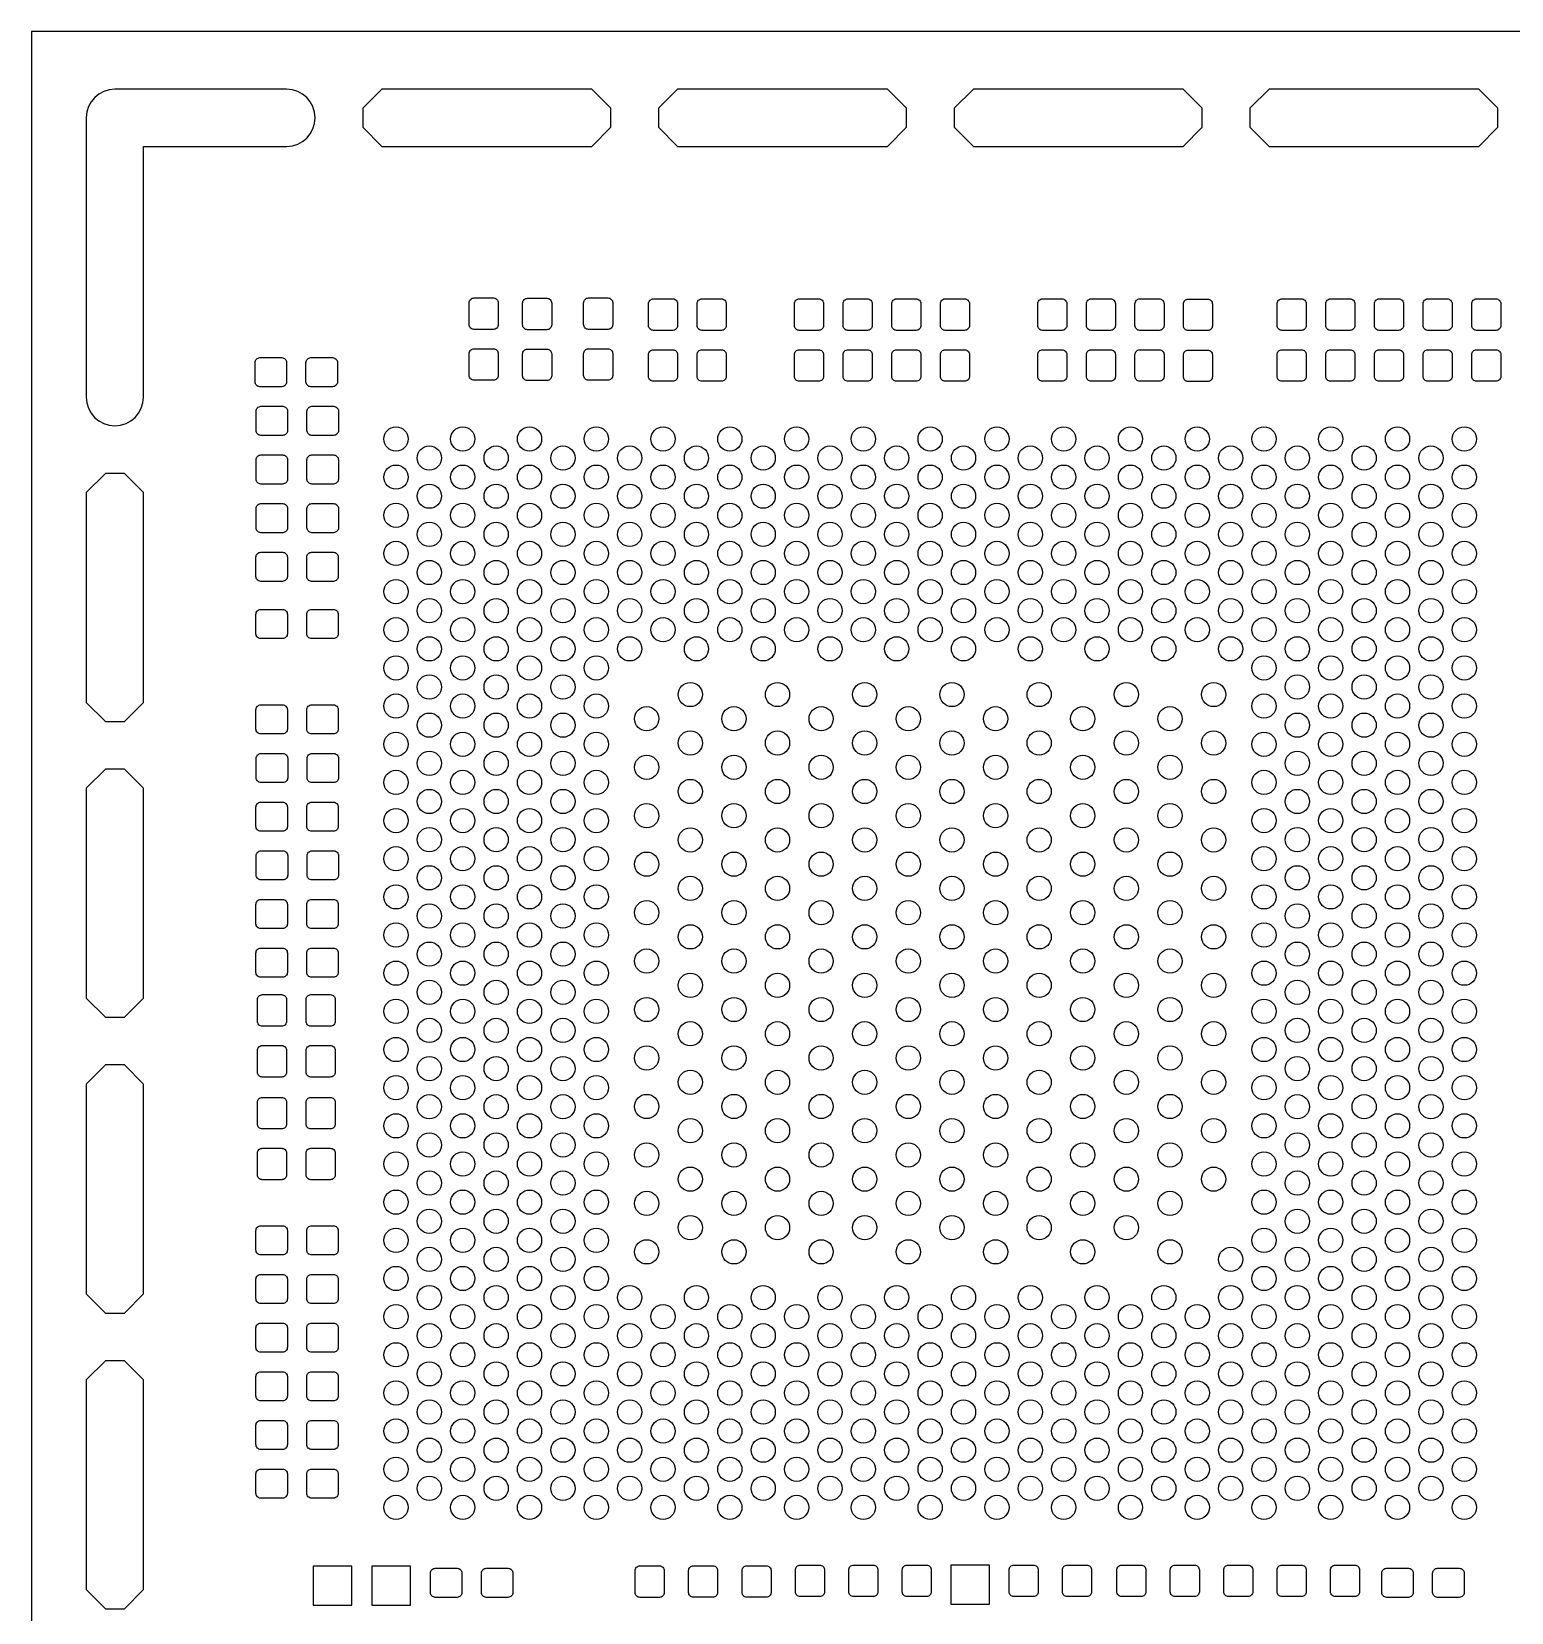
# Model space of a CAD drawing. Header units: inches. Extents: x -1.7 to 23.5, y -4.8 to 30.7.
# Drawn here: x -1.47 to 14.04, y 14.1 to 30.67 of the extents above; entities that cross this region are included whole.
import ezdxf

# ---------------------------------------------------------------- set-up
doc = ezdxf.new("R2010")
doc.units = ezdxf.units.IN
doc.header["$MEASUREMENT"] = 0
doc.layers.add('BG_OUTLINE', color=7, linetype='CONTINUOUS')
doc.layers.add('PIN_BOTTOM', color=7, linetype='CONTINUOUS')

msp = doc.modelspace()

# ---------------------------------------------------------------- linework, layer by layer
at = {"layer": 'BG_OUTLINE'}
msp.add_lwpolyline([(-1.47, 30.67), (-1.47, -4.83), (23.5318, -4.83), (23.53, 30.67)], close=True, dxfattribs=at)
at = {"layer": 'PIN_BOTTOM'}
for points in [[(-0.897, 26.838, 1), (-0.297, 26.838), (-0.297, 29.4667), (1.203, 29.4667, 1), (1.203, 30.0667), (-0.597, 30.0667, 0.413432), (-0.897, 29.7675)], [(3.4224, 27.8277), (3.4224, 27.5991, -0.414214), (3.3716, 27.5483), (3.1684, 27.5483, -0.414214), (3.1176, 27.5991), (3.1176, 27.8277, -0.414214), (3.1684, 27.8785), (3.3716, 27.8785, -0.414214)], [(3.6776, 27.5957), (3.6776, 27.8243, -0.414214), (3.7284, 27.8751), (3.9316, 27.8751, -0.414214), (3.9824, 27.8243), (3.9824, 27.5957, -0.414214), (3.9316, 27.5449), (3.7284, 27.5449, -0.414214)], [(4.6224, 27.8277), (4.6224, 27.5991, -0.414214), (4.5716, 27.5483), (4.3684, 27.5483, -0.414214), (4.3176, 27.5991), (4.3176, 27.8277, -0.414214), (4.3684, 27.8785), (4.5716, 27.8785, -0.414214)], [(5.3024, 27.8177), (5.3024, 27.5891, -0.414214), (5.2516, 27.5383), (5.0484, 27.5383, -0.414214), (4.9976, 27.5891), (4.9976, 27.8177, -0.414214), (5.0484, 27.8685), (5.2516, 27.8685, -0.414214)], [(5.8124, 27.8177), (5.8124, 27.5891, -0.414214), (5.7616, 27.5383), (5.5584, 27.5383, -0.414214), (5.5076, 27.5891), (5.5076, 27.8177, -0.414214), (5.5584, 27.8685), (5.7616, 27.8685, -0.414214)], [(6.8324, 27.8177), (6.8324, 27.5891, -0.414214), (6.7816, 27.5383), (6.5784, 27.5383, -0.414214), (6.5276, 27.5891), (6.5276, 27.8177, -0.414214), (6.5784, 27.8685), (6.7816, 27.8685, -0.414214)], [(7.3424, 27.8177), (7.3424, 27.5891, -0.414214), (7.2916, 27.5383), (7.0884, 27.5383, -0.414214), (7.0376, 27.5891), (7.0376, 27.8177, -0.414214), (7.0884, 27.8685), (7.2916, 27.8685, -0.414214)], [(7.8524, 27.8177), (7.8524, 27.5891, -0.414214), (7.8016, 27.5383), (7.5984, 27.5383, -0.414214), (7.5476, 27.5891), (7.5476, 27.8177, -0.414214), (7.5984, 27.8685), (7.8016, 27.8685, -0.414214)], [(8.3624, 27.8177), (8.3624, 27.5891, -0.414214), (8.3116, 27.5383), (8.1084, 27.5383, -0.414214), (8.0576, 27.5891), (8.0576, 27.8177, -0.414214), (8.1084, 27.8685), (8.3116, 27.8685, -0.414214)], [(9.3824, 27.8177), (9.3824, 27.5891, -0.414214), (9.3316, 27.5383), (9.1284, 27.5383, -0.414214), (9.0776, 27.5891), (9.0776, 27.8177, -0.414214), (9.1284, 27.8685), (9.3316, 27.8685, -0.414214)], [(9.8924, 27.8177), (9.8924, 27.5891, -0.414214), (9.8416, 27.5383), (9.6384, 27.5383, -0.414214), (9.5876, 27.5891), (9.5876, 27.8177, -0.414214), (9.6384, 27.8685), (9.8416, 27.8685, -0.414214)], [(10.4024, 27.8177), (10.4024, 27.5891, -0.414214), (10.3516, 27.5383), (10.1484, 27.5383, -0.414214), (10.0976, 27.5891), (10.0976, 27.8177, -0.414214), (10.1484, 27.8685), (10.3516, 27.8685, -0.414214)], [(10.9094, 27.8147), (10.9094, 27.5861, -0.414214), (10.8586, 27.5353), (10.6554, 27.5353, -0.414214), (10.6046, 27.5861), (10.6046, 27.8147, -0.414214), (10.6554, 27.8655), (10.8586, 27.8655, -0.414214)], [(11.8924, 27.8177), (11.8924, 27.5891, -0.414214), (11.8416, 27.5383), (11.6384, 27.5383, -0.414214), (11.5876, 27.5891), (11.5876, 27.8177, -0.414214), (11.6384, 27.8685), (11.8416, 27.8685, -0.414214)], [(12.4024, 27.8177), (12.4024, 27.5891, -0.414214), (12.3516, 27.5383), (12.1484, 27.5383, -0.414214), (12.0976, 27.5891), (12.0976, 27.8177, -0.414214), (12.1484, 27.8685), (12.3516, 27.8685, -0.414214)], [(12.9124, 27.8177), (12.9124, 27.5891, -0.414214), (12.8616, 27.5383), (12.6584, 27.5383, -0.414214), (12.6076, 27.5891), (12.6076, 27.8177, -0.414214), (12.6584, 27.8685), (12.8616, 27.8685, -0.414214)], [(13.4224, 27.8177), (13.4224, 27.5891, -0.414214), (13.3716, 27.5383), (13.1684, 27.5383, -0.414214), (13.1176, 27.5891), (13.1176, 27.8177, -0.414214), (13.1684, 27.8685), (13.3716, 27.8685, -0.414214)], [(13.9324, 27.8177), (13.9324, 27.5891, -0.414214), (13.8816, 27.5383), (13.6784, 27.5383, -0.414214), (13.6276, 27.5891), (13.6276, 27.8177, -0.414214), (13.6784, 27.8685), (13.8816, 27.8685, -0.414214)], [(3.4224, 27.2943), (3.4224, 27.0657, -0.414214), (3.3716, 27.0149), (3.1684, 27.0149, -0.414214), (3.1176, 27.0657), (3.1176, 27.2943, -0.414214), (3.1684, 27.3451), (3.3716, 27.3451, -0.414214)], [(3.6776, 27.0623), (3.6776, 27.2909, -0.414214), (3.7284, 27.3417), (3.9316, 27.3417, -0.414214), (3.9824, 27.2909), (3.9824, 27.0623, -0.414214), (3.9316, 27.0115), (3.7284, 27.0115, -0.414214)], [(4.6224, 27.2943), (4.6224, 27.0657, -0.414214), (4.5716, 27.0149), (4.3684, 27.0149, -0.414214), (4.3176, 27.0657), (4.3176, 27.2943, -0.414214), (4.3684, 27.3451), (4.5716, 27.3451, -0.414214)], [(0.9237, 27.2524), (1.1523, 27.2524, -0.414214), (1.2031, 27.2016), (1.2031, 26.9984, -0.414214), (1.1523, 26.9476), (0.9237, 26.9476, -0.414214), (0.8729, 26.9984), (0.8729, 27.2016, -0.414214)], [(1.4571, 27.2524), (1.6857, 27.2524, -0.414214), (1.7365, 27.2016), (1.7365, 26.9984, -0.414214), (1.6857, 26.9476), (1.4571, 26.9476, -0.414214), (1.4063, 26.9984), (1.4063, 27.2016, -0.414214)], [(5.3024, 27.2843), (5.3024, 27.0557, -0.414214), (5.2516, 27.0049), (5.0484, 27.0049, -0.414214), (4.9976, 27.0557), (4.9976, 27.2843, -0.414214), (5.0484, 27.3351), (5.2516, 27.3351, -0.414214)], [(5.8124, 27.2843), (5.8124, 27.0557, -0.414214), (5.7616, 27.0049), (5.5584, 27.0049, -0.414214), (5.5076, 27.0557), (5.5076, 27.2843, -0.414214), (5.5584, 27.3351), (5.7616, 27.3351, -0.414214)], [(6.8324, 27.2843), (6.8324, 27.0557, -0.414214), (6.7816, 27.0049), (6.5784, 27.0049, -0.414214), (6.5276, 27.0557), (6.5276, 27.2843, -0.414214), (6.5784, 27.3351), (6.7816, 27.3351, -0.414214)], [(7.3424, 27.2843), (7.3424, 27.0557, -0.414214), (7.2916, 27.0049), (7.0884, 27.0049, -0.414214), (7.0376, 27.0557), (7.0376, 27.2843, -0.414214), (7.0884, 27.3351), (7.2916, 27.3351, -0.414214)], [(7.8524, 27.2843), (7.8524, 27.0557, -0.414214), (7.8016, 27.0049), (7.5984, 27.0049, -0.414214), (7.5476, 27.0557), (7.5476, 27.2843, -0.414214), (7.5984, 27.3351), (7.8016, 27.3351, -0.414214)], [(8.3624, 27.2843), (8.3624, 27.0557, -0.414214), (8.3116, 27.0049), (8.1084, 27.0049, -0.414214), (8.0576, 27.0557), (8.0576, 27.2843, -0.414214), (8.1084, 27.3351), (8.3116, 27.3351, -0.414214)], [(9.3824, 27.2843), (9.3824, 27.0557, -0.414214), (9.3316, 27.0049), (9.1284, 27.0049, -0.414214), (9.0776, 27.0557), (9.0776, 27.2843, -0.414214), (9.1284, 27.3351), (9.3316, 27.3351, -0.414214)], [(9.8924, 27.2843), (9.8924, 27.0557, -0.414214), (9.8416, 27.0049), (9.6384, 27.0049, -0.414214), (9.5876, 27.0557), (9.5876, 27.2843, -0.414214), (9.6384, 27.3351), (9.8416, 27.3351, -0.414214)], [(10.4024, 27.2843), (10.4024, 27.0557, -0.414214), (10.3516, 27.0049), (10.1484, 27.0049, -0.414214), (10.0976, 27.0557), (10.0976, 27.2843, -0.414214), (10.1484, 27.3351), (10.3516, 27.3351, -0.414214)], [(10.9094, 27.2813), (10.9094, 27.0527, -0.414214), (10.8586, 27.0019), (10.6554, 27.0019, -0.414214), (10.6046, 27.0527), (10.6046, 27.2813, -0.414214), (10.6554, 27.3321), (10.8586, 27.3321, -0.414214)], [(11.8924, 27.2843), (11.8924, 27.0557, -0.414214), (11.8416, 27.0049), (11.6384, 27.0049, -0.414214), (11.5876, 27.0557), (11.5876, 27.2843, -0.414214), (11.6384, 27.3351), (11.8416, 27.3351, -0.414214)], [(12.4024, 27.2843), (12.4024, 27.0557, -0.414214), (12.3516, 27.0049), (12.1484, 27.0049, -0.414214), (12.0976, 27.0557), (12.0976, 27.2843, -0.414214), (12.1484, 27.3351), (12.3516, 27.3351, -0.414214)], [(12.9124, 27.2843), (12.9124, 27.0557, -0.414214), (12.8616, 27.0049), (12.6584, 27.0049, -0.414214), (12.6076, 27.0557), (12.6076, 27.2843, -0.414214), (12.6584, 27.3351), (12.8616, 27.3351, -0.414214)], [(13.4224, 27.2843), (13.4224, 27.0557, -0.414214), (13.3716, 27.0049), (13.1684, 27.0049, -0.414214), (13.1176, 27.0557), (13.1176, 27.2843, -0.414214), (13.1684, 27.3351), (13.3716, 27.3351, -0.414214)], [(13.9324, 27.2843), (13.9324, 27.0557, -0.414214), (13.8816, 27.0049), (13.6784, 27.0049, -0.414214), (13.6276, 27.0557), (13.6276, 27.2843, -0.414214), (13.6784, 27.3351), (13.8816, 27.3351, -0.414214)], [(0.9343, 26.7424), (1.1629, 26.7424, -0.414214), (1.2137, 26.6916), (1.2137, 26.4884, -0.414214), (1.1629, 26.4376), (0.9343, 26.4376, -0.414214), (0.8835, 26.4884), (0.8835, 26.6916, -0.414214)], [(1.4677, 26.7424), (1.6963, 26.7424, -0.414214), (1.7471, 26.6916), (1.7471, 26.4884, -0.414214), (1.6963, 26.4376), (1.4677, 26.4376, -0.414214), (1.4169, 26.4884), (1.4169, 26.6916, -0.414214)], [(0.9337, 26.2324), (1.1623, 26.2324, -0.414214), (1.2131, 26.1816), (1.2131, 25.9784, -0.414214), (1.1623, 25.9276), (0.9337, 25.9276, -0.414214), (0.8829, 25.9784), (0.8829, 26.1816, -0.414214)], [(1.4671, 26.2324), (1.6957, 26.2324, -0.414214), (1.7465, 26.1816), (1.7465, 25.9784, -0.414214), (1.6957, 25.9276), (1.4671, 25.9276, -0.414214), (1.4163, 25.9784), (1.4163, 26.1816, -0.414214)], [(0.9343, 25.7224), (1.1629, 25.7224, -0.414214), (1.2137, 25.6716), (1.2137, 25.4684, -0.414214), (1.1629, 25.4176), (0.9343, 25.4176, -0.414214), (0.8835, 25.4684), (0.8835, 25.6716, -0.414214)], [(1.4677, 25.7224), (1.6963, 25.7224, -0.414214), (1.7471, 25.6716), (1.7471, 25.4684, -0.414214), (1.6963, 25.4176), (1.4677, 25.4176, -0.414214), (1.4169, 25.4684), (1.4169, 25.6716, -0.414214)], [(0.9323, 25.2124), (1.1609, 25.2124, -0.414214), (1.2117, 25.1616), (1.2117, 24.9584, -0.414214), (1.1609, 24.9076), (0.9323, 24.9076, -0.414214), (0.8815, 24.9584), (0.8815, 25.1616, -0.414214)], [(1.4657, 25.2124), (1.6943, 25.2124, -0.414214), (1.7451, 25.1616), (1.7451, 24.9584, -0.414214), (1.6943, 24.9076), (1.4657, 24.9076, -0.414214), (1.4149, 24.9584), (1.4149, 25.1616, -0.414214)], [(0.9323, 24.6124), (1.1609, 24.6124, -0.414214), (1.2117, 24.5616), (1.2117, 24.3584, -0.414214), (1.1609, 24.3076), (0.9323, 24.3076, -0.414214), (0.8815, 24.3584), (0.8815, 24.5616, -0.414214)], [(1.4657, 24.6124), (1.6943, 24.6124, -0.414214), (1.7451, 24.5616), (1.7451, 24.3584, -0.414214), (1.6943, 24.3076), (1.4657, 24.3076, -0.414214), (1.4149, 24.3584), (1.4149, 24.5616, -0.414214)], [(0.9323, 23.6124), (1.1609, 23.6124, -0.414214), (1.2117, 23.5616), (1.2117, 23.3584, -0.414214), (1.1609, 23.3076), (0.9323, 23.3076, -0.414214), (0.8815, 23.3584), (0.8815, 23.5616, -0.414214)], [(1.4657, 23.6124), (1.6943, 23.6124, -0.414214), (1.7451, 23.5616), (1.7451, 23.3584, -0.414214), (1.6943, 23.3076), (1.4657, 23.3076, -0.414214), (1.4149, 23.3584), (1.4149, 23.5616, -0.414214)], [(1.1643, 22.7976), (0.9357, 22.7976, -0.414214), (0.8849, 22.8484), (0.8849, 23.0516, -0.414214), (0.9357, 23.1024), (1.1643, 23.1024, -0.414214), (1.2151, 23.0516), (1.2151, 22.8484, -0.414214)], [(1.6977, 22.7976), (1.4691, 22.7976, -0.414214), (1.4183, 22.8484), (1.4183, 23.0516, -0.414214), (1.4691, 23.1024), (1.6977, 23.1024, -0.414214), (1.7485, 23.0516), (1.7485, 22.8484, -0.414214)], [(0.9323, 22.5924), (1.1609, 22.5924, -0.414214), (1.2117, 22.5416), (1.2117, 22.3384, -0.414214), (1.1609, 22.2876), (0.9323, 22.2876, -0.414214), (0.8815, 22.3384), (0.8815, 22.5416, -0.414214)], [(1.4657, 22.5924), (1.6943, 22.5924, -0.414214), (1.7451, 22.5416), (1.7451, 22.3384, -0.414214), (1.6943, 22.2876), (1.4657, 22.2876, -0.414214), (1.4149, 22.3384), (1.4149, 22.5416, -0.414214)], [(1.1643, 21.7776), (0.9357, 21.7776, -0.414214), (0.8849, 21.8284), (0.8849, 22.0316, -0.414214), (0.9357, 22.0824), (1.1643, 22.0824, -0.414214), (1.2151, 22.0316), (1.2151, 21.8284, -0.414214)], [(1.6977, 21.7776), (1.4691, 21.7776, -0.414214), (1.4183, 21.8284), (1.4183, 22.0316, -0.414214), (1.4691, 22.0824), (1.6977, 22.0824, -0.414214), (1.7485, 22.0316), (1.7485, 21.8284, -0.414214)], [(0.9323, 21.5724), (1.1609, 21.5724, -0.414214), (1.2117, 21.5216), (1.2117, 21.3184, -0.414214), (1.1609, 21.2676), (0.9323, 21.2676, -0.414214), (0.8815, 21.3184), (0.8815, 21.5216, -0.414214)], [(1.4657, 21.5724), (1.6943, 21.5724, -0.414214), (1.7451, 21.5216), (1.7451, 21.3184, -0.414214), (1.6943, 21.2676), (1.4657, 21.2676, -0.414214), (1.4149, 21.3184), (1.4149, 21.5216, -0.414214)], [(0.9323, 21.0624), (1.1609, 21.0624, -0.414214), (1.2117, 21.0116), (1.2117, 20.8084, -0.414214), (1.1609, 20.7576), (0.9323, 20.7576, -0.414214), (0.8815, 20.8084), (0.8815, 21.0116, -0.414214)], [(1.4657, 21.0624), (1.6943, 21.0624, -0.414214), (1.7451, 21.0116), (1.7451, 20.8084, -0.414214), (1.6943, 20.7576), (1.4657, 20.7576, -0.414214), (1.4149, 20.8084), (1.4149, 21.0116, -0.414214)], [(1.2024, 20.5243), (1.2024, 20.2957, -0.414214), (1.1516, 20.2449), (0.9484, 20.2449, -0.414214), (0.8976, 20.2957), (0.8976, 20.5243, -0.414214), (0.9484, 20.5751), (1.1516, 20.5751, -0.414214)], [(1.4076, 20.2957), (1.4076, 20.5243, -0.414214), (1.4584, 20.5751), (1.6616, 20.5751, -0.414214), (1.7124, 20.5243), (1.7124, 20.2957, -0.414214), (1.6616, 20.2449), (1.4584, 20.2449, -0.414214)], [(1.2024, 19.9909), (1.2024, 19.7623, -0.414214), (1.1516, 19.7115), (0.9484, 19.7115, -0.414214), (0.8976, 19.7623), (0.8976, 19.9909, -0.414214), (0.9484, 20.0417), (1.1516, 20.0417, -0.414214)], [(1.4076, 19.7623), (1.4076, 19.9909, -0.414214), (1.4584, 20.0417), (1.6616, 20.0417, -0.414214), (1.7124, 19.9909), (1.7124, 19.7623, -0.414214), (1.6616, 19.7115), (1.4584, 19.7115, -0.414214)], [(1.2024, 19.4477), (1.2024, 19.2191, -0.414214), (1.1516, 19.1683), (0.9484, 19.1683, -0.414214), (0.8976, 19.2191), (0.8976, 19.4477, -0.414214), (0.9484, 19.4985), (1.1516, 19.4985, -0.414214)], [(1.7124, 19.4477), (1.7124, 19.2191, -0.414214), (1.6616, 19.1683), (1.4584, 19.1683, -0.414214), (1.4076, 19.2191), (1.4076, 19.4477, -0.414214), (1.4584, 19.4985), (1.6616, 19.4985, -0.414214)], [(1.2024, 18.9143), (1.2024, 18.6857, -0.414214), (1.1516, 18.6349), (0.9484, 18.6349, -0.414214), (0.8976, 18.6857), (0.8976, 18.9143, -0.414214), (0.9484, 18.9651), (1.1516, 18.9651, -0.414214)], [(1.7124, 18.9143), (1.7124, 18.6857, -0.414214), (1.6616, 18.6349), (1.4584, 18.6349, -0.414214), (1.4076, 18.6857), (1.4076, 18.9143, -0.414214), (1.4584, 18.9651), (1.6616, 18.9651, -0.414214)], [(0.9323, 18.1524), (1.1609, 18.1524, -0.414214), (1.2117, 18.1016), (1.2117, 17.8984, -0.414214), (1.1609, 17.8476), (0.9323, 17.8476, -0.414214), (0.8815, 17.8984), (0.8815, 18.1016, -0.414214)], [(1.4657, 18.1524), (1.6943, 18.1524, -0.414214), (1.7451, 18.1016), (1.7451, 17.8984, -0.414214), (1.6943, 17.8476), (1.4657, 17.8476, -0.414214), (1.4149, 17.8984), (1.4149, 18.1016, -0.414214)], [(0.9323, 17.6424), (1.1609, 17.6424, -0.414214), (1.2117, 17.5916), (1.2117, 17.3884, -0.414214), (1.1609, 17.3376), (0.9323, 17.3376, -0.414214), (0.8815, 17.3884), (0.8815, 17.5916, -0.414214)], [(1.4657, 17.6424), (1.6943, 17.6424, -0.414214), (1.7451, 17.5916), (1.7451, 17.3884, -0.414214), (1.6943, 17.3376), (1.4657, 17.3376, -0.414214), (1.4149, 17.3884), (1.4149, 17.5916, -0.414214)], [(0.9323, 17.1324), (1.1609, 17.1324, -0.414214), (1.2117, 17.0816), (1.2117, 16.8784, -0.414214), (1.1609, 16.8276), (0.9323, 16.8276, -0.414214), (0.8815, 16.8784), (0.8815, 17.0816, -0.414214)], [(1.4657, 17.1324), (1.6943, 17.1324, -0.414214), (1.7451, 17.0816), (1.7451, 16.8784, -0.414214), (1.6943, 16.8276), (1.4657, 16.8276, -0.414214), (1.4149, 16.8784), (1.4149, 17.0816, -0.414214)], [(0.9323, 16.6224), (1.1609, 16.6224, -0.414214), (1.2117, 16.5716), (1.2117, 16.3684, -0.414214), (1.1609, 16.3176), (0.9323, 16.3176, -0.414214), (0.8815, 16.3684), (0.8815, 16.5716, -0.414214)], [(1.4657, 16.6224), (1.6943, 16.6224, -0.414214), (1.7451, 16.5716), (1.7451, 16.3684, -0.414214), (1.6943, 16.3176), (1.4657, 16.3176, -0.414214), (1.4149, 16.3684), (1.4149, 16.5716, -0.414214)], [(0.9323, 16.1124), (1.1609, 16.1124, -0.414214), (1.2117, 16.0616), (1.2117, 15.8584, -0.414214), (1.1609, 15.8076), (0.9323, 15.8076, -0.414214), (0.8815, 15.8584), (0.8815, 16.0616, -0.414214)], [(1.4657, 16.1124), (1.6943, 16.1124, -0.414214), (1.7451, 16.0616), (1.7451, 15.8584, -0.414214), (1.6943, 15.8076), (1.4657, 15.8076, -0.414214), (1.4149, 15.8584), (1.4149, 16.0616, -0.414214)], [(0.9323, 15.6024), (1.1609, 15.6024, -0.414214), (1.2117, 15.5516), (1.2117, 15.3484, -0.414214), (1.1609, 15.2976), (0.9323, 15.2976, -0.414214), (0.8815, 15.3484), (0.8815, 15.5516, -0.414214)], [(1.4657, 15.6024), (1.6943, 15.6024, -0.414214), (1.7451, 15.5516), (1.7451, 15.3484, -0.414214), (1.6943, 15.2976), (1.4657, 15.2976, -0.414214), (1.4149, 15.3484), (1.4149, 15.5516, -0.414214)], [(4.8576, 14.3077), (4.8576, 14.5363, -0.414214), (4.9084, 14.5871), (5.1116, 14.5871, -0.414214), (5.1624, 14.5363), (5.1624, 14.3077, -0.414214), (5.1116, 14.2569), (4.9084, 14.2569, -0.414214)], [(5.4176, 14.3091), (5.4176, 14.5377, -0.414214), (5.4684, 14.5885), (5.6716, 14.5885, -0.414214), (5.7224, 14.5377), (5.7224, 14.3091, -0.414214), (5.6716, 14.2583), (5.4684, 14.2583, -0.414214)], [(5.9776, 14.3091), (5.9776, 14.5377, -0.414214), (6.0284, 14.5885), (6.2316, 14.5885, -0.414214), (6.2824, 14.5377), (6.2824, 14.3091, -0.414214), (6.2316, 14.2583), (6.0284, 14.2583, -0.414214)], [(6.5376, 14.3157), (6.5376, 14.5443, -0.414214), (6.5884, 14.5951), (6.7916, 14.5951, -0.414214), (6.8424, 14.5443), (6.8424, 14.3157, -0.414214), (6.7916, 14.2649), (6.5884, 14.2649, -0.414214)], [(7.0976, 14.3157), (7.0976, 14.5443, -0.414214), (7.1484, 14.5951), (7.3516, 14.5951, -0.414214), (7.4024, 14.5443), (7.4024, 14.3157, -0.414214), (7.3516, 14.2649), (7.1484, 14.2649, -0.414214)], [(7.6576, 14.3157), (7.6576, 14.5443, -0.414214), (7.7084, 14.5951), (7.9116, 14.5951, -0.414214), (7.9624, 14.5443), (7.9624, 14.3157, -0.414214), (7.9116, 14.2649), (7.7084, 14.2649, -0.414214)], [(8.7776, 14.3157), (8.7776, 14.5443, -0.414214), (8.8284, 14.5951), (9.0316, 14.5951, -0.414214), (9.0824, 14.5443), (9.0824, 14.3157, -0.414214), (9.0316, 14.2649), (8.8284, 14.2649, -0.414214)], [(9.3376, 14.3157), (9.3376, 14.5443, -0.414214), (9.3884, 14.5951), (9.5916, 14.5951, -0.414214), (9.6424, 14.5443), (9.6424, 14.3157, -0.414214), (9.5916, 14.2649), (9.3884, 14.2649, -0.414214)], [(9.9076, 14.3157), (9.9076, 14.5443, -0.414214), (9.9584, 14.5951), (10.1616, 14.5951, -0.414214), (10.2124, 14.5443), (10.2124, 14.3157, -0.414214), (10.1616, 14.2649), (9.9584, 14.2649, -0.414214)], [(10.4676, 14.3157), (10.4676, 14.5443, -0.414214), (10.5184, 14.5951), (10.7216, 14.5951, -0.414214), (10.7724, 14.5443), (10.7724, 14.3157, -0.414214), (10.7216, 14.2649), (10.5184, 14.2649, -0.414214)], [(11.0276, 14.3157), (11.0276, 14.5443, -0.414214), (11.0784, 14.5951), (11.2816, 14.5951, -0.414214), (11.3324, 14.5443), (11.3324, 14.3157, -0.414214), (11.2816, 14.2649), (11.0784, 14.2649, -0.414214)], [(11.5876, 14.3157), (11.5876, 14.5443, -0.414214), (11.6384, 14.5951), (11.8416, 14.5951, -0.414214), (11.8924, 14.5443), (11.8924, 14.3157, -0.414214), (11.8416, 14.2649), (11.6384, 14.2649, -0.414214)], [(12.1476, 14.3157), (12.1476, 14.5443, -0.414214), (12.1984, 14.5951), (12.4016, 14.5951, -0.414214), (12.4524, 14.5443), (12.4524, 14.3157, -0.414214), (12.4016, 14.2649), (12.1984, 14.2649, -0.414214)], [(2.7623, 14.5624), (2.9909, 14.5624, -0.414214), (3.0417, 14.5116), (3.0417, 14.3084, -0.414214), (2.9909, 14.2576), (2.7623, 14.2576, -0.414214), (2.7115, 14.3084), (2.7115, 14.5116, -0.414214)], [(3.2957, 14.5624), (3.5243, 14.5624, -0.414214), (3.5751, 14.5116), (3.5751, 14.3084, -0.414214), (3.5243, 14.2576), (3.2957, 14.2576, -0.414214), (3.2449, 14.3084), (3.2449, 14.5116, -0.414214)], [(12.9643, 14.2576), (12.7357, 14.2576, -0.414214), (12.6849, 14.3084), (12.6849, 14.5116, -0.414214), (12.7357, 14.5624), (12.9643, 14.5624, -0.414214), (13.0151, 14.5116), (13.0151, 14.3084, -0.414214)], [(13.4977, 14.2576), (13.2691, 14.2576, -0.414214), (13.2183, 14.3084), (13.2183, 14.5116, -0.414214), (13.2691, 14.5624), (13.4977, 14.5624, -0.414214), (13.5485, 14.5116), (13.5485, 14.3084, -0.414214)]]:
    msp.add_lwpolyline(points, format="xyb", close=True, dxfattribs=at)
for points in [[(2.003, 29.6667), (2.203, 29.4667), (4.403, 29.4667), (4.603, 29.6667), (4.603, 29.8667), (4.403, 30.0667), (2.203, 30.0667), (2.003, 29.8667)], [(5.103, 29.6667), (5.303, 29.4667), (7.503, 29.4667), (7.703, 29.6667), (7.703, 29.8667), (7.503, 30.0667), (5.303, 30.0667), (5.103, 29.8667)], [(8.203, 29.6667), (8.403, 29.4667), (10.603, 29.4667), (10.803, 29.6667), (10.803, 29.8667), (10.603, 30.0667), (8.403, 30.0667), (8.203, 29.8667)], [(11.303, 29.6671), (11.503, 29.4671), (13.703, 29.4671), (13.903, 29.6671), (13.903, 29.8671), (13.703, 30.0671), (11.503, 30.0671), (11.303, 29.8671)], [(-0.697, 26.038), (-0.897, 25.838), (-0.897, 23.638), (-0.697, 23.438), (-0.497, 23.438), (-0.297, 23.638), (-0.297, 25.838), (-0.497, 26.038)], [(-0.697, 22.938), (-0.897, 22.738), (-0.897, 20.538), (-0.697, 20.338), (-0.497, 20.338), (-0.297, 20.538), (-0.297, 22.738), (-0.497, 22.938)], [(-0.6965, 19.838), (-0.8965, 19.638), (-0.8965, 17.438), (-0.6965, 17.238), (-0.4965, 17.238), (-0.2965, 17.438), (-0.2965, 19.638), (-0.4965, 19.838)], [(-0.697, 16.738), (-0.897, 16.538), (-0.897, 14.338), (-0.697, 14.138), (-0.497, 14.138), (-0.297, 14.338), (-0.297, 16.538), (-0.497, 16.738)], [(1.8872, 14.1768), (1.8872, 14.5832), (1.4808, 14.5832), (1.4808, 14.1768)], [(2.5032, 14.1768), (2.5032, 14.5832), (2.0968, 14.5832), (2.0968, 14.1768)], [(8.1668, 14.1868), (8.5732, 14.1868), (8.5732, 14.5932), (8.1668, 14.5932)]]:
    msp.add_lwpolyline(points, close=True, dxfattribs=at)
for centre in [(2.35, 26.4), (3.05, 26.4), (3.75, 26.4), (4.45, 26.4), (5.15, 26.4), (5.85, 26.4), (6.55, 26.4), (7.25, 26.4), (7.95, 26.4), (8.65, 26.4), (9.35, 26.4), (10.05, 26.4), (10.75, 26.4), (11.45, 26.4), (12.15, 26.4), (12.85, 26.4), (13.55, 26.4), (2.7, 26.2), (3.4, 26.2), (4.1, 26.2), (4.8, 26.2), (5.5, 26.2), (6.2, 26.2), (6.9, 26.2), (7.6, 26.2), (8.3, 26.2), (9, 26.2), (9.7, 26.2), (10.4, 26.2), (11.1, 26.2), (11.8, 26.2), (12.5, 26.2), (13.2, 26.2), (2.35, 26), (3.05, 26), (3.75, 26), (4.45, 26), (5.15, 26), (5.85, 26), (6.55, 26), (7.25, 26), (7.95, 26), (8.65, 26), (9.35, 26), (10.05, 26), (10.75, 26), (11.45, 26), (12.15, 26), (12.85, 26), (13.55, 26), (2.7, 25.8), (3.4, 25.8), (4.1, 25.8), (4.8, 25.8), (5.5, 25.8), (6.2, 25.8), (6.9, 25.8), (7.6, 25.8), (8.3, 25.8), (9, 25.8), (9.7, 25.8), (10.4, 25.8), (11.1, 25.8), (11.8, 25.8), (12.5, 25.8), (13.2, 25.8), (2.35, 25.6), (3.05, 25.6), (3.75, 25.6), (4.45, 25.6), (5.15, 25.6), (5.85, 25.6), (6.55, 25.6), (7.25, 25.6), (7.95, 25.6), (8.65, 25.6), (9.35, 25.6), (10.05, 25.6), (10.75, 25.6), (11.45, 25.6), (12.15, 25.6), (12.85, 25.6), (13.55, 25.6), (2.7, 25.4), (3.4, 25.4), (4.1, 25.4), (4.8, 25.4), (5.5, 25.4), (6.2, 25.4), (6.9, 25.4), (7.6, 25.4), (8.3, 25.4), (9, 25.4), (9.7, 25.4), (10.4, 25.4), (11.1, 25.4), (11.8, 25.4), (12.5, 25.4), (13.2, 25.4), (2.35, 25.2), (3.05, 25.2), (3.75, 25.2), (4.45, 25.2), (5.15, 25.2), (5.85, 25.2), (6.55, 25.2), (7.25, 25.2), (7.95, 25.2), (8.65, 25.2), (9.35, 25.2), (10.05, 25.2), (10.75, 25.2), (11.45, 25.2), (12.15, 25.2), (12.85, 25.2), (13.55, 25.2), (2.7, 25), (3.4, 25), (4.1, 25), (4.8, 25), (5.5, 25), (6.2, 25), (6.9, 25), (7.6, 25), (8.3, 25), (9, 25), (9.7, 25), (10.4, 25), (11.1, 25), (11.8, 25), (12.5, 25), (13.2, 25), (2.35, 24.8), (3.05, 24.8), (3.75, 24.8), (4.45, 24.8), (5.15, 24.8), (5.85, 24.8), (6.55, 24.8), (7.25, 24.8), (7.95, 24.8), (8.65, 24.8), (9.35, 24.8), (10.05, 24.8), (10.75, 24.8), (11.45, 24.8), (12.15, 24.8), (12.85, 24.8), (13.55, 24.8), (2.7, 24.6), (3.4, 24.6), (4.1, 24.6), (4.8, 24.6), (5.5, 24.6), (6.2, 24.6), (6.9, 24.6), (7.6, 24.6), (8.3, 24.6), (9, 24.6), (9.7, 24.6), (10.4, 24.6), (11.1, 24.6), (11.8, 24.6), (12.5, 24.6), (13.2, 24.6), (2.35, 24.4), (3.05, 24.4), (3.75, 24.4), (4.45, 24.4), (5.15, 24.4), (5.85, 24.4), (6.55, 24.4), (7.25, 24.4), (7.95, 24.4), (8.65, 24.4), (9.35, 24.4), (10.05, 24.4), (10.75, 24.4), (11.45, 24.4), (12.15, 24.4), (12.85, 24.4), (13.55, 24.4), (2.7, 24.2), (3.4, 24.2), (4.1, 24.2), (4.8, 24.2), (5.5, 24.2), (6.2, 24.2), (6.9, 24.2), (7.6, 24.2), (8.3, 24.2), (9, 24.2), (9.7, 24.2), (10.4, 24.2), (11.1, 24.2), (11.8, 24.2), (12.5, 24.2), (13.2, 24.2), (2.35, 24), (3.05, 24), (3.75, 24), (4.45, 24), (11.45, 24), (12.15, 24), (12.85, 24), (13.55, 24), (2.7, 23.8), (3.4, 23.8), (4.1, 23.8), (11.8, 23.8), (12.5, 23.8), (13.2, 23.8), (2.35, 23.6), (3.05, 23.6), (3.75, 23.6), (4.45, 23.6), (5.4354, 23.721), (6.3498, 23.721), (7.2642, 23.721), (8.1786, 23.721), (9.093, 23.721), (10.0074, 23.721), (10.9218, 23.721), (11.45, 23.6), (12.15, 23.6), (12.85, 23.6), (13.55, 23.6), (4.9782, 23.467), (5.8926, 23.467), (6.807, 23.467), (7.7214, 23.467), (8.6358, 23.467), (9.5502, 23.467), (10.4646, 23.467), (2.7, 23.4), (3.4, 23.4), (4.1, 23.4), (11.8, 23.4), (12.5, 23.4), (13.2, 23.4), (2.35, 23.2), (3.05, 23.2), (3.75, 23.2), (4.45, 23.2), (5.4354, 23.213), (6.3498, 23.213), (7.2642, 23.213), (8.1786, 23.213), (9.093, 23.213), (10.0074, 23.213), (10.9218, 23.213), (11.45, 23.2), (12.15, 23.2), (12.85, 23.2), (13.55, 23.2), (2.7, 23), (3.4, 23), (4.1, 23), (4.9782, 22.959), (5.8926, 22.959), (6.807, 22.959), (7.7214, 22.959), (8.6358, 22.959), (9.5502, 22.959), (10.4646, 22.959), (11.8, 23), (12.5, 23), (13.2, 23), (2.35, 22.8), (3.05, 22.8), (3.75, 22.8), (4.45, 22.8), (11.45, 22.8), (12.15, 22.8), (12.85, 22.8), (13.55, 22.8), (2.7, 22.6), (3.4, 22.6), (4.1, 22.6), (5.4354, 22.705), (6.3498, 22.705), (7.2642, 22.705), (8.1786, 22.705), (9.093, 22.705), (10.0074, 22.705), (10.9218, 22.705), (11.8, 22.6), (12.5, 22.6), (13.2, 22.6), (4.9782, 22.451), (5.8926, 22.451), (6.807, 22.451), (7.7214, 22.451), (8.6358, 22.451), (9.5502, 22.451), (10.4646, 22.451), (2.35, 22.4), (3.05, 22.4), (3.75, 22.4), (4.45, 22.4), (11.45, 22.4), (12.15, 22.4), (12.85, 22.4), (13.55, 22.4), (2.7, 22.2), (3.4, 22.2), (4.1, 22.2), (5.4354, 22.197), (6.3498, 22.197), (7.2642, 22.197), (8.1786, 22.197), (9.093, 22.197), (10.0074, 22.197), (10.9218, 22.197), (11.8, 22.2), (12.5, 22.2), (13.2, 22.2), (2.35, 22), (3.05, 22), (3.75, 22), (4.45, 22), (4.9782, 21.943), (5.8926, 21.943), (6.807, 21.943), (7.7214, 21.943), (8.6358, 21.943), (9.5502, 21.943), (10.4646, 21.943), (11.45, 22), (12.15, 22), (12.85, 22), (13.55, 22), (2.7, 21.8), (3.4, 21.8), (4.1, 21.8), (11.8, 21.8), (12.5, 21.8), (13.2, 21.8), (2.35, 21.6), (3.05, 21.6), (3.75, 21.6), (4.45, 21.6), (5.4354, 21.689), (6.3498, 21.689), (7.2642, 21.689), (8.1786, 21.689), (9.093, 21.689), (10.0074, 21.689), (10.9218, 21.689), (11.45, 21.6), (12.15, 21.6), (12.85, 21.6), (13.55, 21.6), (4.9782, 21.435), (5.8926, 21.435), (6.807, 21.435), (7.7214, 21.435), (8.6358, 21.435), (9.5502, 21.435), (10.4646, 21.435), (2.7, 21.4), (3.4, 21.4), (4.1, 21.4), (11.8, 21.4), (12.5, 21.4), (13.2, 21.4), (2.35, 21.2), (3.05, 21.2), (3.75, 21.2), (4.45, 21.2), (5.4354, 21.181), (6.3498, 21.181), (7.2642, 21.181), (8.1786, 21.181), (9.093, 21.181), (10.0074, 21.181), (10.9218, 21.181), (11.45, 21.2), (12.15, 21.2), (12.85, 21.2), (13.55, 21.2), (2.7, 21), (3.4, 21), (4.1, 21), (4.9782, 20.927), (5.8926, 20.927), (6.807, 20.927), (7.7214, 20.927), (8.6358, 20.927), (9.5502, 20.927), (10.4646, 20.927), (11.8, 21), (12.5, 21), (13.2, 21), (2.35, 20.8), (3.05, 20.8), (3.75, 20.8), (4.45, 20.8), (11.45, 20.8), (12.15, 20.8), (12.85, 20.8), (13.55, 20.8), (2.7, 20.6), (3.4, 20.6), (4.1, 20.6), (5.4354, 20.673), (6.3498, 20.673), (7.2642, 20.673), (8.1786, 20.673), (9.093, 20.673), (10.0074, 20.673), (10.9218, 20.673), (11.8, 20.6), (12.5, 20.6), (13.2, 20.6), (2.35, 20.4), (3.05, 20.4), (3.75, 20.4), (4.45, 20.4), (4.9782, 20.419), (5.8926, 20.419), (6.807, 20.419), (7.7214, 20.419), (8.6358, 20.419), (9.5502, 20.419), (10.4646, 20.419), (11.45, 20.4), (12.15, 20.4), (12.85, 20.4), (13.55, 20.4), (2.7, 20.2), (3.4, 20.2), (4.1, 20.2), (5.4354, 20.165), (6.3498, 20.165), (7.2642, 20.165), (8.1786, 20.165), (9.093, 20.165), (10.0074, 20.165), (10.9218, 20.165), (11.8, 20.2), (12.5, 20.2), (13.2, 20.2), (2.35, 20), (3.05, 20), (3.75, 20), (4.45, 20), (11.45, 20), (12.15, 20), (12.85, 20), (13.55, 20), (2.7, 19.8), (3.4, 19.8), (4.1, 19.8), (4.9782, 19.911), (5.8926, 19.911), (6.807, 19.911), (7.7214, 19.911), (8.6358, 19.911), (9.5502, 19.911), (10.4646, 19.911), (11.8, 19.8), (12.5, 19.8), (13.2, 19.8), (2.35, 19.6), (3.05, 19.6), (3.75, 19.6), (4.45, 19.6), (5.4354, 19.657), (6.3498, 19.657), (7.2642, 19.657), (8.1786, 19.657), (9.093, 19.657), (10.0074, 19.657), (10.9218, 19.657), (11.45, 19.6), (12.15, 19.6), (12.85, 19.6), (13.55, 19.6), (2.7, 19.4), (3.4, 19.4), (4.1, 19.4), (4.9782, 19.403), (5.8926, 19.403), (6.807, 19.403), (7.7214, 19.403), (8.6358, 19.403), (9.5502, 19.403), (10.4646, 19.403), (11.8, 19.4), (12.5, 19.4), (13.2, 19.4), (2.35, 19.2), (3.05, 19.2), (3.75, 19.2), (4.45, 19.2), (5.4354, 19.149), (6.3498, 19.149), (7.2642, 19.149), (8.1786, 19.149), (9.093, 19.149), (10.0074, 19.149), (10.9218, 19.149), (11.45, 19.2), (12.15, 19.2), (12.85, 19.2), (13.55, 19.2), (2.7, 19), (3.4, 19), (4.1, 19), (11.8, 19), (12.5, 19), (13.2, 19), (2.35, 18.8), (3.05, 18.8), (3.75, 18.8), (4.45, 18.8), (4.9782, 18.895), (5.8926, 18.895), (6.807, 18.895), (7.7214, 18.895), (8.6358, 18.895), (9.5502, 18.895), (10.4646, 18.895), (11.45, 18.8), (12.15, 18.8), (12.85, 18.8), (13.55, 18.8), (2.7, 18.6), (3.4, 18.6), (4.1, 18.6), (5.4354, 18.641), (6.3498, 18.641), (7.2642, 18.641), (8.1786, 18.641), (9.093, 18.641), (10.0074, 18.641), (10.9218, 18.641), (11.8, 18.6), (12.5, 18.6), (13.2, 18.6), (2.35, 18.4), (3.05, 18.4), (3.75, 18.4), (4.45, 18.4), (4.9782, 18.387), (5.8926, 18.387), (6.807, 18.387), (7.7214, 18.387), (8.6358, 18.387), (9.5502, 18.387), (10.4646, 18.387), (11.45, 18.4), (12.15, 18.4), (12.85, 18.4), (13.55, 18.4), (2.7, 18.2), (3.4, 18.2), (4.1, 18.2), (5.4354, 18.133), (6.3498, 18.133), (7.2642, 18.133), (8.1786, 18.133), (9.093, 18.133), (10.0074, 18.133), (11.8, 18.2), (12.5, 18.2), (13.2, 18.2), (2.35, 18), (3.05, 18), (3.75, 18), (4.45, 18), (11.45, 18), (12.15, 18), (12.85, 18), (13.55, 18), (2.7, 17.8), (3.4, 17.8), (4.1, 17.8), (4.9782, 17.879), (5.8926, 17.879), (6.807, 17.879), (7.7214, 17.879), (8.6358, 17.879), (9.5502, 17.879), (10.4646, 17.879), (11.1, 17.8), (11.8, 17.8), (12.5, 17.8), (13.2, 17.8), (2.35, 17.6), (3.05, 17.6), (3.75, 17.6), (4.45, 17.6), (11.45, 17.6), (12.15, 17.6), (12.85, 17.6), (13.55, 17.6), (2.7, 17.4), (3.4, 17.4), (4.1, 17.4), (4.8, 17.4), (5.5, 17.4), (6.2, 17.4), (6.9, 17.4), (7.6, 17.4), (8.3, 17.4), (9, 17.4), (9.7, 17.4), (10.4, 17.4), (11.1, 17.4), (11.8, 17.4), (12.5, 17.4), (13.2, 17.4), (2.35, 17.2), (3.05, 17.2), (3.75, 17.2), (4.45, 17.2), (5.15, 17.2), (5.85, 17.2), (6.55, 17.2), (7.25, 17.2), (7.95, 17.2), (8.65, 17.2), (9.35, 17.2), (10.05, 17.2), (10.75, 17.2), (11.45, 17.2), (12.15, 17.2), (12.85, 17.2), (13.55, 17.2), (2.7, 17), (3.4, 17), (4.1, 17), (4.8, 17), (5.5, 17), (6.2, 17), (6.9, 17), (7.6, 17), (8.3, 17), (9, 17), (9.7, 17), (10.4, 17), (11.1, 17), (11.8, 17), (12.5, 17), (13.2, 17), (2.35, 16.8), (3.05, 16.8), (3.75, 16.8), (4.45, 16.8), (5.15, 16.8), (5.85, 16.8), (6.55, 16.8), (7.25, 16.8), (7.95, 16.8), (8.65, 16.8), (9.35, 16.8), (10.05, 16.8), (10.75, 16.8), (11.45, 16.8), (12.15, 16.8), (12.85, 16.8), (13.55, 16.8), (2.7, 16.6), (3.4, 16.6), (4.1, 16.6), (4.8, 16.6), (5.5, 16.6), (6.2, 16.6), (6.9, 16.6), (7.6, 16.6), (8.3, 16.6), (9, 16.6), (9.7, 16.6), (10.4, 16.6), (11.1, 16.6), (11.8, 16.6), (12.5, 16.6), (13.2, 16.6), (2.35, 16.4), (3.05, 16.4), (3.75, 16.4), (4.45, 16.4), (5.15, 16.4), (5.85, 16.4), (6.55, 16.4), (7.25, 16.4), (7.95, 16.4), (8.65, 16.4), (9.35, 16.4), (10.05, 16.4), (10.75, 16.4), (11.45, 16.4), (12.15, 16.4), (12.85, 16.4), (13.55, 16.4), (2.7, 16.2), (3.4, 16.2), (4.1, 16.2), (4.8, 16.2), (5.5, 16.2), (6.2, 16.2), (6.9, 16.2), (7.6, 16.2), (8.3, 16.2), (9, 16.2), (9.7, 16.2), (10.4, 16.2), (11.1, 16.2), (11.8, 16.2), (12.5, 16.2), (13.2, 16.2), (2.35, 16), (3.05, 16), (3.75, 16), (4.45, 16), (5.15, 16), (5.85, 16), (6.55, 16), (7.25, 16), (7.95, 16), (8.65, 16), (9.35, 16), (10.05, 16), (10.75, 16), (11.45, 16), (12.15, 16), (12.85, 16), (13.55, 16), (2.7, 15.8), (3.4, 15.8), (4.1, 15.8), (4.8, 15.8), (5.5, 15.8), (6.2, 15.8), (6.9, 15.8), (7.6, 15.8), (8.3, 15.8), (9, 15.8), (9.7, 15.8), (10.4, 15.8), (11.1, 15.8), (11.8, 15.8), (12.5, 15.8), (13.2, 15.8), (2.35, 15.6), (3.05, 15.6), (3.75, 15.6), (4.45, 15.6), (5.15, 15.6), (5.85, 15.6), (6.55, 15.6), (7.25, 15.6), (7.95, 15.6), (8.65, 15.6), (9.35, 15.6), (10.05, 15.6), (10.75, 15.6), (11.45, 15.6), (12.15, 15.6), (12.85, 15.6), (13.55, 15.6), (2.7, 15.4), (3.4, 15.4), (4.1, 15.4), (4.8, 15.4), (5.5, 15.4), (6.2, 15.4), (6.9, 15.4), (7.6, 15.4), (8.3, 15.4), (9, 15.4), (9.7, 15.4), (10.4, 15.4), (11.1, 15.4), (11.8, 15.4), (12.5, 15.4), (13.2, 15.4), (2.35, 15.2), (3.05, 15.2), (3.75, 15.2), (4.45, 15.2), (5.15, 15.2), (5.85, 15.2), (6.55, 15.2), (7.25, 15.2), (7.95, 15.2), (8.65, 15.2), (9.35, 15.2), (10.05, 15.2), (10.75, 15.2), (11.45, 15.2), (12.15, 15.2), (12.85, 15.2), (13.55, 15.2)]:
    msp.add_circle(centre, 0.127, dxfattribs=at)

doc.saveas('drawing.dxf')
